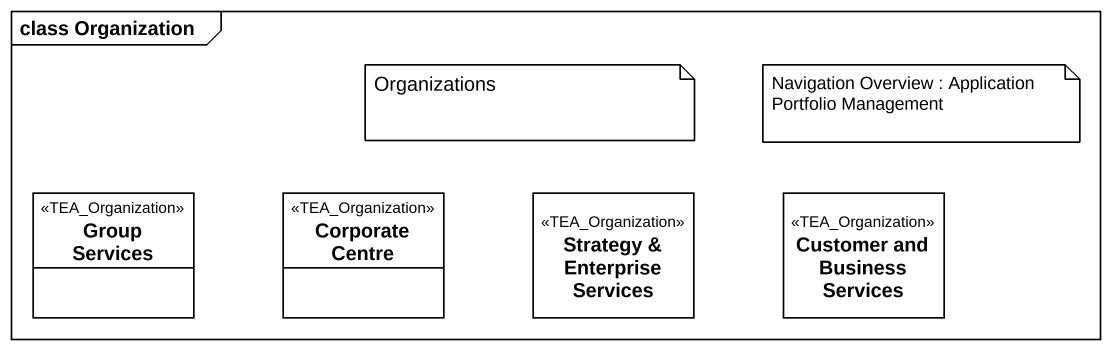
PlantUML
@startuml
mainframe class Organization
hide circle
hide empty members
class "Group Services" as Group_Services <<TEA_Organization>>
class "Corporate Centre" as Corporate_Centre <<TEA_Organization>>
class "Strategy & Enterprise Services" as Strategy_Enterprise_Services <<TEA_Organization>>
class "Customer and Business Services" as Customer_and_Business <<TEA_Organization>>
note as N1
  Organizations
end note
note as N2
  Navigation Overview : Application Portfolio Management
end note
@enduml
